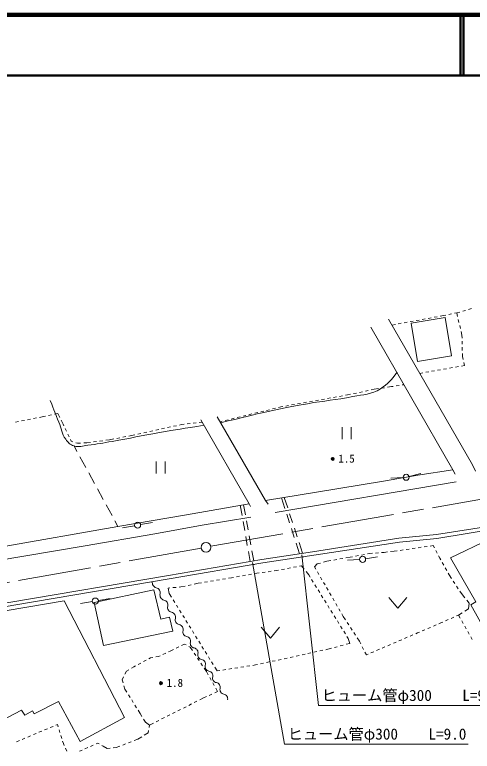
# Model space of a CAD drawing. Units: millimetres, scale not verified. Extents: x 40000 to 680000, y 20000 to 380000.
# Drawn here: x 435502 to 510702, y 259039 to 380000 of the extents above; entities that cross this region are included whole.
import ezdxf
from ezdxf.enums import TextEntityAlignment as Align

# ---------------------------------------------------------------- set-up
doc = ezdxf.new("R2010")
doc.units = ezdxf.units.MM
doc.header["$LTSCALE"] = 1000
doc.linetypes.add('CHAIN', pattern=[18.5, 12, -1.5, 3.5, -1.5])
for name, color, linetype, lineweight in [('M-BGD', 7, 'Continuous', 13), ('M-BMK', 2, 'CHAIN', 13), ('M-BMK-SRVR', 3, 'Continuous', 13), ('M-STR-HTXT', 7, 'Continuous', 13), ('M-STR-STRD', 7, 'Continuous', 13), ('M-TTL', 2, 'Continuous', 140), ('M-TTL-LINE', 7, 'Continuous', 50)]:
    doc.layers.add(name, color=color, linetype=linetype, lineweight=lineweight)
doc.styles.add('ＭＳ ゴシック', font='')
doc.styles.get('ＭＳ ゴシック').set_extended_font_data('MS Gothic')

msp = doc.modelspace()

# ---------------------------------------------------------------- linework, layer by layer
at = {"layer": 'M-BGD'}
for p, q in [((509129, 331314), (509609, 331452)), ((510090, 331591), (510570, 331730)), ((503466, 330136), (503958, 330226)), ((504450, 330316), (504941, 330406)), ((505433, 330497), (505992, 330599)), ((505992, 330599), (506333, 330667)), ((506824, 330765), (507314, 330863)), ((507804, 330961), (508145, 331030)), ((508145, 331030), (508648, 331175)), ((508145, 331030), (508289, 330417)), ((497497, 329040), (498056, 329143)), ((498548, 329233), (499040, 329323)), ((499532, 329414), (500023, 329504)), ((500515, 329594), (501007, 329684)), ((501499, 329775), (501991, 329865)), ((502482, 329955), (502974, 330045)), ((508404, 329930), (508518, 329443)), ((508633, 328956), (508747, 328470)), ((508862, 327983), (509006, 327370)), ((509006, 327370), (509016, 326880)), ((509027, 326380), (509037, 325880)), ((509047, 325380), (509058, 324880)), ((509068, 324380), (509078, 323890)), ((509078, 323890), (509199, 323380)), ((506490, 321871), (505998, 321785)), ((507476, 322042), (506983, 321956)), ((508461, 322213), (507968, 322128)), ((509437, 322383), (508953, 322299)), ((509315, 322893), (509437, 322383)), ((502549, 321186), (502066, 321102)), ((503535, 321357), (503042, 321272)), ((504520, 321528), (504027, 321443)), ((505505, 321700), (505013, 321614)), ((493128, 318183), (493617, 318287)), ((494106, 318390), (494601, 318494)), ((494601, 318494), (495268, 318596)), ((495762, 318672), (496256, 318748)), ((496750, 318823), (497417, 318925)), ((497417, 318925), (497696, 318968)), ((498190, 319043), (498684, 319119)), ((499179, 319195), (499457, 319237)), ((486922, 316972), (487414, 317061)), ((487906, 317150), (488398, 317239)), ((488890, 317327), (489382, 317416)), ((489874, 317505), (490188, 317562)), ((490188, 317562), (490682, 317666)), ((491171, 317770), (491661, 317873)), ((492150, 317976), (492639, 318080)), ((480033, 315729), (480525, 315818)), ((481017, 315907), (481509, 315996)), ((482001, 316084), (482493, 316173)), ((482985, 316262), (483477, 316351)), ((483969, 316440), (484461, 316528)), ((484953, 316617), (485445, 316706)), ((485937, 316795), (486429, 316883)), ((442576, 314521), (442027, 314402)), ((442904, 313865), (442576, 314521)), ((474964, 314548), (475450, 314666)), ((475936, 314784), (476422, 314902)), ((476908, 315020), (477394, 315138)), ((477879, 315256), (478365, 315374)), ((478851, 315493), (479227, 315584)), ((479227, 315584), (479541, 315640)), ((437126, 313386), (436636, 313288)), ((438106, 313583), (437616, 313484)), ((439087, 313779), (438597, 313681)), ((440011, 313965), (439577, 313878)), ((440561, 314084), (440011, 313965)), ((441538, 314296), (441049, 314190)), ((443456, 312763), (443128, 313418)), ((470106, 313367), (470591, 313485)), ((471077, 313603), (471563, 313722)), ((472049, 313840), (472535, 313958)), ((473021, 314076), (473507, 314194)), ((473992, 314312), (474478, 314430)), ((436145, 313189), (435655, 313091)), ((443585, 312489), (443456, 312763)), ((460140, 312081), (459652, 311974)), ((461117, 312296), (460628, 312189)), ((462093, 312512), (461605, 312404)), ((462866, 312682), (462581, 312619)), ((463357, 312738), (462866, 312682)), ((464351, 312851), (463854, 312795)), ((465344, 312964), (464848, 312908)), ((466332, 313077), (465841, 313021)), ((469244, 313158), (469620, 313249)), ((489303, 312287), (489303, 310287)), ((490803, 312287), (490803, 310287)), ((444012, 311585), (443799, 312037)), ((444440, 310681), (444226, 311133)), ((454973, 310942), (454253, 310803)), ((455257, 311005), (454973, 310942)), ((456234, 311220), (455746, 311112)), ((457210, 311435), (456722, 311328)), ((458187, 311651), (457699, 311543)), ((459163, 311866), (458675, 311758)), ((444783, 309955), (444654, 310229)), ((445065, 309868), (444783, 309955)), ((445824, 309632), (445542, 309720)), ((447348, 309686), (446836, 309668)), ((447975, 309771), (447348, 309686)), ((448966, 309904), (448471, 309837)), ((449957, 310037), (449462, 309971)), ((451080, 310189), (450453, 310104)), ((451799, 310328), (451080, 310189)), ((452781, 310518), (452290, 310423)), ((453763, 310708), (453272, 310613)), ((445246, 309175), (445738, 308276)), ((446336, 309650), (445824, 309632)), ((446218, 307398), (447177, 305644)), ((458734, 306654), (458734, 304654)), ((460234, 306654), (460234, 304654)), ((447657, 304766), (448617, 303012)), ((499336, 304006), (497341, 303864)), ((500320, 304160), (502263, 304635)), ((449097, 302134), (450057, 300380)), ((479920, 298930), (479364, 300664)), ((479793, 300734), (480368, 298996)), ((450537, 299502), (451496, 297748)), ((472867, 297780), (472577, 299434)), ((473123, 299532), (473423, 297877)), ((480684, 296550), (480225, 297978)), ((480682, 298047), (481153, 296622)), ((451976, 296870), (452468, 295972)), ((456192, 296259), (458162, 296601)), ((473299, 295318), (473040, 296795)), ((473601, 296893), (473868, 295417)), ((455207, 296086), (453238, 295737)), ((481448, 294169), (480989, 295598)), ((481467, 295673), (481938, 294249)), ((473731, 292855), (473471, 294333)), ((474047, 294433), (474314, 292957)), ((482310, 291483), (481753, 293217)), ((482252, 293299), (482826, 291562)), ((504279, 292819), (503789, 292748)), ((504473, 292444), (504279, 292819)), ((474193, 290216), (473903, 291870)), ((474492, 291973), (474792, 290319)), ((493874, 291527), (493471, 291452)), ((494293, 291559), (493874, 291527)), ((495290, 291636), (494791, 291598)), ((496206, 291706), (495788, 291674)), ((496783, 291769), (496206, 291706)), ((497857, 291886), (497280, 291823)), ((498347, 291957), (497857, 291886)), ((499336, 292101), (498841, 292029)), ((500326, 292244), (499831, 292173)), ((501315, 292388), (500821, 292316)), ((502305, 292532), (501810, 292460)), ((503295, 292676), (502800, 292604)), ((504932, 291556), (504703, 292000)), ((483014, 290995), (482492, 290915)), ((487477, 290356), (486806, 290235)), ((488462, 290532), (487970, 290444)), ((489446, 290709), (488954, 290620)), ((490609, 290917), (489938, 290797)), ((492171, 290533), (490175, 290415)), ((491013, 290993), (490609, 290917)), ((491996, 291176), (491505, 291084)), ((492979, 291360), (492488, 291268)), ((493164, 290642), (495139, 290958)), ((505356, 290738), (505162, 291112)), ((505511, 290462), (505356, 290738)), ((474897, 289736), (474295, 289634)), ((480827, 289153), (480336, 289057)), ((481808, 289344), (481317, 289249)), ((482608, 289500), (482299, 289440)), ((483061, 288941), (482608, 289500)), ((485192, 289805), (484761, 289338)), ((484761, 289338), (484993, 288940)), ((485757, 289956), (485192, 289805)), ((486806, 290235), (486240, 290085)), ((506004, 289592), (505758, 290027)), ((506496, 288722), (506250, 289157)), ((473454, 287948), (472962, 287859)), ((474438, 288126), (473946, 288037)), ((475289, 288280), (474930, 288215)), ((475682, 288332), (475289, 288280)), ((476674, 288463), (476178, 288397)), ((477665, 288593), (477169, 288528)), ((478554, 288711), (478161, 288659)), ((478863, 288771), (478554, 288711)), ((479845, 288962), (479354, 288866)), ((483828, 287993), (483376, 288552)), ((484038, 287655), (483828, 287993)), ((485244, 288508), (485495, 288076)), ((506898, 288011), (506742, 288286)), ((507302, 287402), (506898, 288011)), ((466180, 286713), (465674, 286630)), ((467167, 286875), (466674, 286794)), ((468154, 287037), (467660, 286956)), ((469140, 287200), (468647, 287119)), ((470127, 287362), (469634, 287281)), ((471127, 287527), (470620, 287443)), ((471486, 287592), (471127, 287527)), ((472470, 287770), (471978, 287681)), ((484566, 286806), (484302, 287231)), ((485747, 287643), (485998, 287211)), ((486249, 286779), (486501, 286347)), ((507855, 286569), (507578, 286986)), ((461015, 285866), (460722, 285840)), ((460722, 285840), (460902, 284943)), ((462012, 285951), (461514, 285908)), ((462803, 286020), (462510, 285994)), ((463505, 286169), (462803, 286020)), ((464483, 286377), (463994, 286273)), ((465674, 286630), (464972, 286480)), ((485095, 285957), (484831, 286381)), ((485623, 285108), (485359, 285532)), ((486752, 285915), (487003, 285482)), ((508407, 285735), (508131, 286152)), ((460902, 284943), (461279, 284333)), ((486151, 284259), (485887, 284683)), ((487255, 285050), (487506, 284618)), ((496967, 284318), (498467, 282518)), ((498467, 282518), (499967, 284318)), ((509087, 284710), (508683, 285319)), ((509468, 284240), (509087, 284710)), ((448261, 283627), (446289, 283295)), ((449246, 283798), (451215, 284153)), ((461542, 283908), (461805, 283483)), ((462068, 283057), (462331, 282632)), ((486679, 283409), (486415, 283834)), ((487757, 284186), (488009, 283753)), ((488260, 283321), (488511, 282889)), ((510163, 283383), (509783, 283852)), ((510056, 282450), (510163, 283383)), ((462594, 282207), (462857, 281782)), ((487207, 282560), (486943, 282985)), ((487735, 281711), (487471, 282136)), ((488763, 282457), (489014, 282024)), ((509459, 282065), (510056, 282450)), ((463121, 281357), (463384, 280931)), ((488264, 280862), (488000, 281287)), ((489266, 281592), (489497, 281194)), ((489497, 281194), (489872, 280617)), ((506303, 280459), (506760, 280662)), ((507216, 280865), (507673, 281068)), ((508130, 281271), (508441, 281409)), ((508441, 281409), (509038, 281794)), ((508441, 281409), (508731, 280892)), ((463647, 280506), (463910, 280081)), ((464173, 279656), (464436, 279231)), ((476014, 279439), (477514, 277639)), ((477514, 277639), (479014, 279439)), ((488792, 280013), (488528, 280437)), ((489320, 279164), (489056, 279588)), ((490144, 280197), (490416, 279778)), ((504304, 279589), (504764, 279786)), ((505223, 279983), (505535, 280118)), ((505535, 280118), (505846, 280256)), ((508976, 280456), (509220, 280019)), ((509465, 279583), (509709, 279147)), ((464699, 278805), (464962, 278380)), ((489848, 278315), (489584, 278739)), ((490688, 279359), (490961, 278939)), ((491233, 278520), (491505, 278100)), ((501406, 278343), (501696, 278467)), ((501696, 278467), (502008, 278601)), ((502467, 278799), (502926, 278996)), ((503386, 279194), (503845, 279391)), ((509953, 278711), (510198, 278275)), ((465225, 277955), (465488, 277530)), ((465751, 277104), (466014, 276679)), ((490322, 277552), (490112, 277890)), ((490573, 276763), (490322, 277552)), ((491777, 277681), (492152, 277104)), ((492152, 277104), (492382, 276658)), ((498648, 277164), (499107, 277361)), ((499567, 277557), (500027, 277754)), ((500487, 277950), (500946, 278147)), ((510442, 277839), (510687, 277403)), ((462471, 276169), (462023, 275948)), ((463431, 276642), (462920, 276390)), ((463661, 276513), (463431, 276642)), ((464328, 276139), (464098, 276268)), ((464700, 275584), (464328, 276139)), ((466277, 276254), (466540, 275829)), ((486630, 275725), (486950, 275794)), ((486950, 275794), (487554, 275956)), ((488037, 276085), (488520, 276214)), ((489003, 276343), (489486, 276472)), ((489969, 276601), (490573, 276763)), ((492612, 276214), (492841, 275769)), ((495889, 275985), (496349, 276182)), ((496808, 276378), (497268, 276575)), ((497728, 276771), (498188, 276968)), ((459108, 274597), (458700, 274530)), ((459401, 274729), (459108, 274597)), ((460313, 275139), (459857, 274934)), ((461063, 275476), (460769, 275344)), ((461574, 275727), (461063, 275476)), ((465256, 274753), (464978, 275169)), ((466803, 275404), (467066, 274978)), ((481745, 274662), (482233, 274768)), ((482722, 274874), (483210, 274981)), ((483699, 275087), (484187, 275193)), ((484676, 275300), (485165, 275406)), ((485653, 275512), (486142, 275618)), ((493070, 275325), (493300, 274879)), ((493300, 274879), (493590, 275003)), ((494050, 275200), (494510, 275396)), ((494969, 275592), (495429, 275789)), ((456215, 273527), (455775, 273290)), ((457095, 274002), (456655, 273765)), ((457798, 274381), (457535, 274239)), ((458206, 274448), (457798, 274381)), ((465813, 273923), (465534, 274338)), ((466369, 273092), (466091, 273507)), ((467329, 274553), (467592, 274128)), ((467855, 273703), (468119, 273278)), ((475882, 273387), (476370, 273493)), ((476859, 273599), (477347, 273705)), ((477836, 273812), (478325, 273918)), ((478813, 274024), (479302, 274131)), ((479790, 274237), (480279, 274343)), ((480767, 274449), (481256, 274556)), ((453851, 272175), (453607, 271698)), ((454247, 272414), (453851, 272175)), ((455071, 272910), (454675, 272672)), ((455335, 273052), (455071, 272910)), ((467019, 272121), (466647, 272676)), ((468382, 272852), (468759, 272242)), ((468759, 272242), (469198, 272309)), ((469692, 272385), (470187, 272461)), ((470681, 272537), (471175, 272613)), ((471669, 272689), (472164, 272764)), ((472658, 272840), (473152, 272916)), ((473646, 272992), (474140, 273068)), ((474635, 273143), (475074, 273211)), ((475074, 273211), (475393, 273280)), ((453379, 271253), (453134, 270776)), ((467321, 271574), (467019, 272121)), ((467804, 270698), (467563, 271136)), ((453134, 270776), (453300, 270251)), ((453452, 269775), (453618, 269251)), ((468287, 269823), (468046, 270261)), ((453618, 269251), (453935, 268739)), ((468366, 268627), (468831, 268838)), ((468831, 268838), (468529, 269385)), ((454198, 268313), (454461, 267888)), ((454724, 267463), (454988, 267038)), ((465902, 267480), (466535, 267798)), ((466535, 267798), (467000, 268008)), ((467455, 268215), (467910, 268421)), ((455251, 266613), (455514, 266188)), ((463221, 266134), (463668, 266358)), ((464114, 266583), (464561, 266807)), ((465008, 267031), (465455, 267256)), ((455777, 265762), (456094, 265250)), ((456094, 265250), (456410, 264745)), ((460540, 264788), (460986, 265012)), ((461433, 265237), (461880, 265461)), ((462327, 265685), (462774, 265910)), ((456675, 264321), (456991, 263815)), ((456991, 263815), (457673, 263349)), ((458752, 263891), (459199, 264115)), ((459646, 264339), (460093, 264564)), ((440413, 262547), (440873, 262742)), ((441334, 262938), (441794, 263133)), ((442254, 263328), (442514, 263438)), ((442514, 263438), (442632, 263061)), ((442782, 262584), (442932, 262107)), ((457600, 262949), (457673, 263349)), ((457673, 263349), (458305, 263666)), ((437651, 261375), (438112, 261570)), ((438572, 261766), (439032, 261961)), ((439492, 262156), (439953, 262352)), ((443082, 261630), (443232, 261153)), ((455735, 261017), (456374, 261406)), ((456801, 261667), (457439, 262057)), ((457439, 262057), (457511, 262457)), ((435810, 260594), (436271, 260789)), ((436731, 260985), (437191, 261180)), ((443382, 260676), (443500, 260299)), ((443500, 260299), (443653, 259980)), ((448872, 260241), (449169, 260371)), ((449169, 260371), (449392, 260244)), ((453269, 260053), (453735, 260235)), ((454201, 260417), (454667, 260599)), ((455132, 260781), (455735, 261017)), ((443868, 259529), (444083, 259078)), ((446123, 259039), (446581, 259239)), ((447039, 259439), (447497, 259640)), ((447955, 259840), (448414, 260040)), ((449826, 259996), (450048, 259868)), ((450048, 259868), (450676, 259492)), ((450676, 259492), (451190, 259540)), ((451687, 259587), (452201, 259635)), ((452201, 259635), (452804, 259871))]:
    msp.add_line(p, q, dxfattribs=at)
for points in [[(500664, 329348), (501687, 323051), (507275, 323959), (506253, 330255)], [(513518, 293859), (507132, 290809), (511311, 283589), (510450, 283069), (515994, 273157), (540140, 285535), (539243, 287186), (544105, 289608), (539656, 297483), (515904, 294882), (519187, 288585), (516980, 287509)], [(448549, 283471), (450093, 276409), (461503, 278759), (460946, 281037), (459529, 280750), (458345, 285576)], [(418556, 279319), (426216, 280665), (427059, 276745), (429445, 277175), (428960, 279364), (431346, 279741), (430970, 281589), (443608, 283723), (453564, 264564), (446281, 260653), (442675, 267201), (438675, 265192), (438406, 265694), (437150, 264941), (436612, 265802), (428503, 261559), (427498, 263317), (426561, 262851), (420942, 273269), (419677, 273063)]]:
    msp.add_lwpolyline(points, close=True, dxfattribs=at)
for points in [[(511213, 305035), (510717, 306071), (496951, 329989)], [(494027, 328698), (507488, 305246), (507885, 304569)], [(474258, 299232), (474031, 299694), (466113, 313458)], [(468768, 313978), (476740, 300241), (477146, 299645)], [(474031, 299694), (463752, 297855), (452468, 295972), (433111, 292581), (427030, 291576), (410955, 291218), (406063, 301030), (401287, 310269)], [(507488, 305246), (501747, 304385), (496115, 303372), (485082, 301587), (476740, 300241)], [(415174, 279575), (435674, 283091), (460884, 287365), (476285, 289971), (485039, 291303), (498714, 293375), (504883, 293976), (514837, 295617), (525062, 296792), (532363, 297429), (540897, 298321), (558571, 300481), (567568, 304382)], [(415064, 280133), (434869, 283533), (460792, 287928), (476130, 290547), (484418, 291803), (498626, 294063), (504797, 294664), (514323, 296126), (525069, 297212), (532209, 297857), (540838, 298817)]]:
    msp.add_lwpolyline(points, dxfattribs=at)
for centre, radius in [((487757, 307054), 250), ((487757, 307054), 204), ((487757, 307054), 159), ((487757, 307054), 114), ((487757, 307054), 68.2), ((487757, 307054), 22.7), ((499835, 304041), 500), ((455699, 296173), 500), ((492670, 290563), 500), ((448754, 283710), 500), ((459538, 270227), 250), ((459538, 270227), 204), ((459538, 270227), 159), ((459538, 270227), 114), ((459538, 270227), 68.2), ((459538, 270227), 22.7)]:
    msp.add_circle(centre, radius, dxfattribs=at)
for centre, radius, start, end in [((458941, 286702), 829, 166.27254, 257.65207), ((458587, 285082), 829, 346.27254, 77.65207), ((460198, 284689), 829, 166.27254, 257.65207), ((459843, 283068), 829, 346.27254, 77.65207), ((461455, 282675), 829, 166.27254, 257.65207), ((461100, 281054), 829, 346.27254, 77.65207), ((462711, 280661), 829, 166.27254, 257.65207), ((462356, 279041), 829, 346.27254, 77.65207), ((463896, 278646), 760, 164.9169, 260.60835), ((463648, 277146), 760, 344.9169, 80.60835), ((465116, 276750), 760, 164.9169, 260.60835), ((464868, 275250), 760, 344.9169, 80.60835), ((466336, 274855), 760, 164.9169, 260.60835), ((466088, 273355), 760, 344.9169, 80.60835), ((467556, 272959), 760, 164.9169, 260.60835), ((467308, 271459), 760, 344.9169, 80.60835), ((468776, 271064), 760, 164.9169, 260.60835), ((468527, 269564), 760, 344.9169, 80.60835), ((469995, 269168), 760, 164.9169, 260.60835), ((469747, 267668), 760, 344.9169, 80.60835)]:
    msp.add_arc(centre, radius, start, end, dxfattribs=at)
for points, knots in [([(469342, 312990), (476138, 314614), (477985, 315129), (483600, 316117), (486502, 316628), (488163, 316714), (491051, 317303), (492867, 317673), (494065, 317568), (495623, 318573), (496880, 319384), (497384, 319974), (498332, 321282)], [0, 0, 0, 0, 1, 1, 1, 2, 2, 2, 3, 3, 3, 4, 4, 4, 4]), ([(441351, 316625), (442026, 314911), (442196, 314477), (442747, 313104), (443191, 311998), (443179, 311231), (443891, 310275), (444299, 309729), (444597, 309384), (445246, 309175), (446099, 308900), (446644, 309224), (447537, 309309), (449101, 309459), (449962, 309674), (451511, 309937), (454562, 310454), (456252, 310848), (459301, 311376), (462156, 311871), (463074, 312016), (466624, 312570)], [0, 0, 0, 0, 1, 1, 1, 2, 2, 2, 3, 3, 3, 4, 4, 4, 5, 5, 5, 6, 6, 6, 7, 7, 7, 7])]:
    msp.add_open_spline(points, degree=3, knots=knots, dxfattribs=at)
at = {"layer": 'M-BMK'}
msp.add_line((467730, 292709), (518297, 301496), dxfattribs=at)
msp.add_lwpolyline([(369846, 275267), (417908, 283817), (466159, 292415)], dxfattribs=at)
at = {"layer": 'M-BMK-SRVR'}
msp.add_circle((466952, 292520), 800, dxfattribs=at)
at = {"layer": 'M-STR-HTXT'}
for p, q in [((482671, 291303), (485407, 266555)), ((474571, 290020), (479846, 260205)), ((485407, 266555), (515607, 266555)), ((479846, 260205), (510046, 260205))]:
    msp.add_line(p, q, dxfattribs=at)
at = {"layer": 'M-STR-STRD'}
msp.add_line((478301, 298250), (508044, 303273), dxfattribs=at)
msp.add_lwpolyline([(412283, 289397), (427532, 289495), (447086, 292751), (458513, 294770), (466335, 296160), (474282, 297460)], dxfattribs=at)
at = {"layer": 'M-TTL'}
msp.add_line((680000, 380000), (40000, 380000), dxfattribs=at)
at = {"layer": 'M-TTL-LINE'}
for p, q in [((508747, 380000), (508747, 370000)), ((509247, 380000), (509247, 370000)), ((40000, 370000), (680000, 370000))]:
    msp.add_line(p, q, dxfattribs=at)

# ---------------------------------------------------------------- texts
at = {"layer": 'M-BGD', "style": 'ＭＳ ゴシック'}
for s, p in [('1.5', (488690, 306049)), ('1.8', (460471, 269222))]:
    msp.add_text(s, height=1320, dxfattribs=at).set_placement(p, align=Align.BOTTOM_LEFT)
at = {"layer": 'M-STR-HTXT', "style": 'ＭＳ ゴシック'}
for p in [(500607, 266755), (495046, 260405)]:
    msp.add_text('ヒューム管φ300\u3000\u3000L=9.0', height=1833, dxfattribs=at).set_placement(p, align=Align.BOTTOM_CENTER)

doc.saveas('drawing.dxf')
